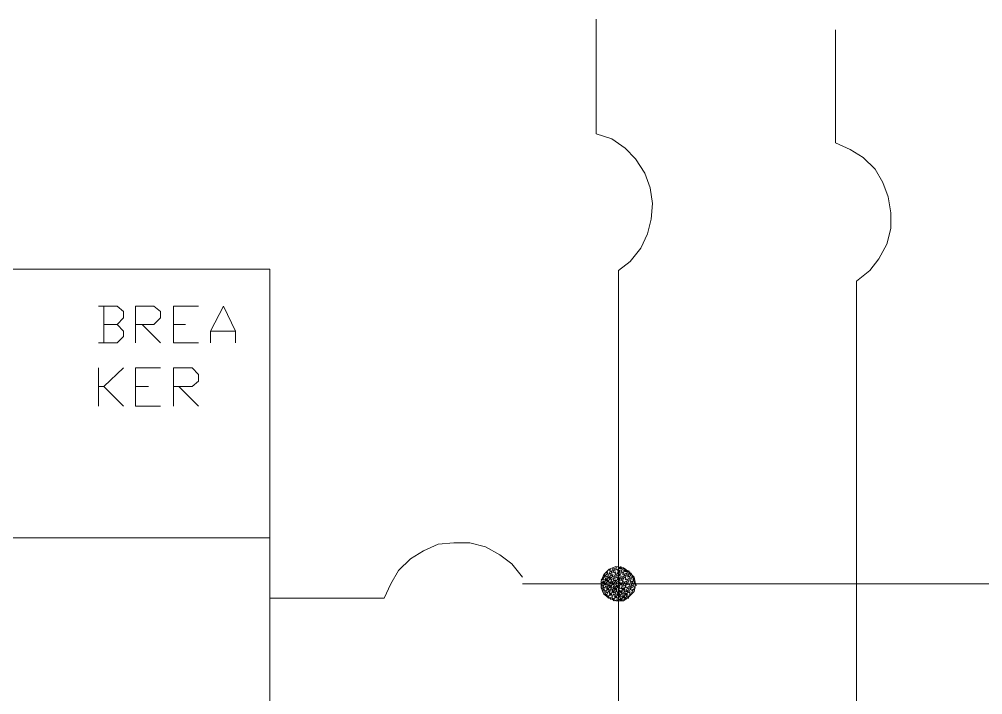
# Model space of a CAD drawing. Header units: metres. Extents: x -1 to 113, y -70 to 21.
# Drawn here: x 107.084 to 108.425, y 11.905 to 12.846 of the extents above; entities that cross this region are included whole.
import ezdxf

# ---------------------------------------------------------------- set-up
doc = ezdxf.new("R2010")
doc.units = ezdxf.units.M
doc.header["$LTSCALE"] = 0.5
doc.layers.add('TABLA', color=7, linetype='Continuous')

msp = doc.modelspace()

# ---------------------------------------------------------------- linework, layer by layer
at = {"layer": 'TABLA', "color": 7, "linetype": 'Continuous', "lineweight": 18, "true_color": 0x000007}
for p, q in [((107.9182, 12.4958), (107.9182, 10.2719)), ((108.2498, 12.4811), (108.2498, 10.2719)), ((107.2019, 12.4463), (107.2019, 12.395)), ((107.2551, 12.4207), (107.2807, 12.395)), ((107.299, 12.4207), (107.3155, 12.4207)), ((107.3503, 12.4115), (107.3851, 12.4115)), ((107.299, 12.395), (107.3338, 12.395)), ((107.1946, 12.3071), (107.1946, 12.3602)), ((107.2019, 12.3346), (107.2294, 12.3071)), ((107.2459, 12.3346), (107.2642, 12.3346)), ((107.3064, 12.3346), (107.3338, 12.3071)), ((107.2459, 12.3071), (107.2807, 12.3071)), ((107.4328, 12.1239), (103.8721, 12.1239)), ((107.9145, 12.08), (107.9164, 12.0836)), ((107.9182, 12.0818), (107.9182, 12.0836)), ((107.8981, 12.0708), (107.8999, 12.0726)), ((107.8999, 12.069), (107.9036, 12.0708)), ((107.9017, 12.0745), (107.9036, 12.0763)), ((107.9036, 12.0726), (107.9072, 12.0745)), ((107.9036, 12.069), (107.9054, 12.0726)), ((107.9054, 12.0781), (107.9072, 12.08)), ((107.9054, 12.0745), (107.9072, 12.0781)), ((107.9072, 12.0763), (107.9109, 12.0781)), ((107.9072, 12.0726), (107.9091, 12.0763)), ((107.9091, 12.0781), (107.9109, 12.0818)), ((107.9091, 12.0745), (107.9127, 12.0763)), ((107.9091, 12.0708), (107.9109, 12.0726)), ((107.9109, 12.08), (107.9145, 12.0818)), ((107.9109, 12.0763), (107.9127, 12.08)), ((107.9109, 12.069), (107.9145, 12.0708)), ((107.9127, 12.0781), (107.9164, 12.08)), ((107.9127, 12.0745), (107.9145, 12.0763)), ((107.9127, 12.0708), (107.9145, 12.0745)), ((107.9145, 12.0726), (107.9182, 12.0745)), ((107.9145, 12.069), (107.9164, 12.0726)), ((107.9164, 12.0781), (107.9182, 12.08)), ((107.9164, 12.0745), (107.9182, 12.0781)), ((107.9164, 12.0708), (107.9182, 12.0708)), ((107.9182, 12.0818), (107.92, 12.0818)), ((107.9182, 12.0781), (107.92, 12.0781)), ((107.9182, 12.0763), (107.9219, 12.0781)), ((107.9182, 12.0726), (107.92, 12.0763)), ((107.9182, 12.0726), (107.92, 12.0726)), ((107.9182, 12.0708), (107.92, 12.0726)), ((107.92, 12.08), (107.9219, 12.0818)), ((107.92, 12.0745), (107.9237, 12.0763)), ((107.92, 12.0708), (107.9219, 12.0745)), ((107.92, 12.0671), (107.9219, 12.0708)), ((107.9219, 12.08), (107.9237, 12.0818)), ((107.9219, 12.0763), (107.9237, 12.08)), ((107.9219, 12.069), (107.9255, 12.0708)), ((107.9237, 12.0726), (107.9255, 12.0745)), ((107.9255, 12.08), (107.9255, 12.0818)), ((107.9255, 12.0781), (107.9274, 12.08)), ((107.9255, 12.0726), (107.9292, 12.0745)), ((107.9255, 12.069), (107.9274, 12.0726)), ((107.9274, 12.0763), (107.9292, 12.0781)), ((107.9274, 12.0708), (107.931, 12.0726)), ((107.9274, 12.0671), (107.9292, 12.0708)), ((107.9292, 12.0763), (107.931, 12.0781)), ((107.9292, 12.0726), (107.931, 12.0763)), ((107.931, 12.0745), (107.9329, 12.0745)), ((107.931, 12.0708), (107.9347, 12.0745)), ((107.931, 12.069), (107.9329, 12.0708)), ((107.9329, 12.0763), (107.9329, 12.0781)), ((107.9329, 12.0745), (107.9347, 12.0763)), ((107.9329, 12.069), (107.9365, 12.0726)), ((107.9347, 12.0726), (107.9365, 12.0745)), ((107.9365, 12.069), (107.9384, 12.0708)), ((108.6766, 12.0598), (107.7845, 12.0598)), ((107.8944, 12.0616), (107.8944, 12.0635)), ((107.8944, 12.0616), (107.8962, 12.0616)), ((107.8944, 12.0598), (107.8962, 12.0598)), ((107.8944, 12.058), (107.8962, 12.0598)), ((107.8944, 12.0561), (107.8962, 12.058)), ((107.8962, 12.069), (107.8981, 12.069)), ((107.8962, 12.0653), (107.8981, 12.0671)), ((107.8962, 12.0635), (107.8981, 12.0635)), ((107.8962, 12.0616), (107.8981, 12.0635)), ((107.8962, 12.0561), (107.8999, 12.0598)), ((107.8981, 12.069), (107.8999, 12.069)), ((107.8981, 12.0653), (107.8999, 12.0653)), ((107.8981, 12.0598), (107.8999, 12.0616)), ((107.8981, 12.0598), (107.8999, 12.0598)), ((107.8999, 12.0671), (107.9017, 12.0671)), ((107.8999, 12.0653), (107.9017, 12.0671)), ((107.8999, 12.058), (107.9017, 12.0598)), ((107.9017, 12.069), (107.9036, 12.069)), ((107.9017, 12.0635), (107.9036, 12.0653)), ((107.9017, 12.0598), (107.9036, 12.0598)), ((107.9017, 12.058), (107.9036, 12.058)), ((107.9036, 12.0616), (107.9054, 12.0635)), ((107.9036, 12.0598), (107.9054, 12.0598)), ((107.9036, 12.058), (107.9036, 12.0598)), ((107.9036, 12.0598), (107.9054, 12.0598)), ((107.9054, 12.0671), (107.9072, 12.069)), ((107.9054, 12.0616), (107.9072, 12.0616)), ((107.9054, 12.0561), (107.9072, 12.058)), ((107.9072, 12.0653), (107.9109, 12.0671)), ((107.9072, 12.0616), (107.9091, 12.0653)), ((107.9072, 12.0635), (107.9091, 12.0635)), ((107.9072, 12.0598), (107.9091, 12.0598)), ((107.9091, 12.0598), (107.9109, 12.0616)), ((107.9109, 12.0653), (107.9127, 12.069)), ((107.9109, 12.058), (107.9127, 12.0598)), ((107.9109, 12.0543), (107.9127, 12.058)), ((107.9127, 12.0671), (107.9164, 12.069)), ((107.9127, 12.0635), (107.9145, 12.0653)), ((107.9127, 12.0598), (107.9145, 12.0598)), ((107.9145, 12.0616), (107.9182, 12.0635)), ((107.9145, 12.0598), (107.9164, 12.0616)), ((107.9145, 12.0598), (107.9164, 12.0598)), ((107.9145, 12.058), (107.9145, 12.0598)), ((107.9164, 12.0671), (107.9182, 12.069)), ((107.9164, 12.0598), (107.9182, 12.0598)), ((107.9164, 12.0598), (107.9182, 12.0598)), ((107.9164, 12.0561), (107.9182, 12.058)), ((107.9182, 12.069), (107.92, 12.069)), ((107.9182, 12.0671), (107.92, 12.0671)), ((107.9182, 12.0653), (107.9219, 12.0671)), ((107.9182, 12.0616), (107.92, 12.0653)), ((107.9182, 12.0616), (107.92, 12.0616)), ((107.9182, 12.0598), (107.92, 12.0616)), ((107.9182, 12.0561), (107.9219, 12.0598)), ((107.9182, 12.058), (107.92, 12.058)), ((107.92, 12.0635), (107.9237, 12.0653)), ((107.92, 12.0598), (107.9219, 12.0616)), ((107.92, 12.0598), (107.9219, 12.0598)), ((107.9219, 12.0653), (107.9237, 12.069)), ((107.9219, 12.0598), (107.9255, 12.0635)), ((107.9219, 12.058), (107.9237, 12.0598)), ((107.9219, 12.0543), (107.9237, 12.058)), ((107.9237, 12.0671), (107.9274, 12.069)), ((107.9237, 12.0635), (107.9255, 12.0671)), ((107.9237, 12.0598), (107.9255, 12.0598)), ((107.9237, 12.0561), (107.9274, 12.058)), ((107.9255, 12.0616), (107.9292, 12.0635)), ((107.9255, 12.0598), (107.9274, 12.0616)), ((107.9255, 12.058), (107.9255, 12.0598)), ((107.9274, 12.0653), (107.9292, 12.0671)), ((107.9274, 12.0598), (107.931, 12.0616)), ((107.9274, 12.0598), (107.9292, 12.0598)), ((107.9274, 12.0561), (107.9292, 12.0598)), ((107.9292, 12.0653), (107.9329, 12.0671)), ((107.9292, 12.0616), (107.931, 12.0653)), ((107.9292, 12.058), (107.9329, 12.0598)), ((107.931, 12.0635), (107.9347, 12.0653)), ((107.931, 12.0598), (107.9329, 12.0635)), ((107.9329, 12.0653), (107.9347, 12.069)), ((107.9329, 12.0598), (107.9347, 12.0598)), ((107.9329, 12.058), (107.9347, 12.0598)), ((107.9329, 12.0543), (107.9347, 12.058)), ((107.9347, 12.0671), (107.9384, 12.069)), ((107.9347, 12.0635), (107.9365, 12.0671)), ((107.9347, 12.0616), (107.9365, 12.0635)), ((107.9347, 12.0598), (107.9365, 12.0598)), ((107.9347, 12.0561), (107.9384, 12.058)), ((107.9365, 12.0616), (107.9402, 12.0653)), ((107.9365, 12.0598), (107.9384, 12.0616)), ((107.9365, 12.058), (107.9365, 12.0598)), ((107.9384, 12.0671), (107.9402, 12.069)), ((107.9384, 12.0653), (107.9402, 12.0671)), ((107.9384, 12.0598), (107.942, 12.0616)), ((107.9384, 12.0598), (107.9402, 12.0598)), ((107.9384, 12.0561), (107.9402, 12.0598)), ((107.9402, 12.0616), (107.9402, 12.0635)), ((107.942, 12.058), (107.9439, 12.058)), ((107.8944, 12.0543), (107.8962, 12.0543)), ((107.8962, 12.0525), (107.8981, 12.0561)), ((107.8962, 12.0506), (107.8981, 12.0525)), ((107.8962, 12.0488), (107.8962, 12.0506)), ((107.8981, 12.0543), (107.9017, 12.0561)), ((107.8981, 12.0506), (107.8999, 12.0543)), ((107.8981, 12.0488), (107.8999, 12.0506)), ((107.8981, 12.047), (107.8999, 12.047)), ((107.8981, 12.0452), (107.8999, 12.0452)), ((107.8999, 12.0561), (107.9017, 12.0561)), ((107.8999, 12.0452), (107.9017, 12.0488)), ((107.8999, 12.0433), (107.9017, 12.0452)), ((107.9017, 12.0525), (107.9036, 12.0543)), ((107.9017, 12.047), (107.9054, 12.0488)), ((107.9017, 12.0433), (107.9036, 12.047)), ((107.9017, 12.0415), (107.9036, 12.0433)), ((107.9036, 12.0506), (107.9054, 12.0525)), ((107.9036, 12.0488), (107.9054, 12.0488)), ((107.9054, 12.0506), (107.9091, 12.0525)), ((107.9054, 12.047), (107.9072, 12.0506)), ((107.9054, 12.0452), (107.9072, 12.047)), ((107.9072, 12.0543), (107.9091, 12.0561)), ((107.9072, 12.0525), (107.9091, 12.0525)), ((107.9072, 12.0433), (107.9091, 12.0452)), ((107.9091, 12.0543), (107.9109, 12.0543)), ((107.9091, 12.0488), (107.9109, 12.0506)), ((107.9091, 12.0433), (107.9127, 12.0452)), ((107.9091, 12.0397), (107.9109, 12.0433)), ((107.9109, 12.0561), (107.9127, 12.0561)), ((107.9109, 12.0525), (107.9127, 12.0525)), ((107.9109, 12.047), (107.9127, 12.0488)), ((107.9109, 12.0452), (107.9127, 12.0452)), ((107.9127, 12.0525), (107.9145, 12.0543)), ((107.9127, 12.047), (107.9164, 12.0506)), ((107.9127, 12.0433), (107.9145, 12.047)), ((107.9127, 12.0415), (107.9145, 12.0433)), ((107.9145, 12.0561), (107.9164, 12.0561)), ((107.9145, 12.0506), (107.9164, 12.0525)), ((107.9145, 12.0488), (107.9164, 12.0488)), ((107.9145, 12.0452), (107.9164, 12.0452)), ((107.9164, 12.047), (107.9182, 12.0488)), ((107.9164, 12.0452), (107.9182, 12.047)), ((107.9182, 12.0543), (107.92, 12.0561)), ((107.9182, 12.0506), (107.92, 12.0543)), ((107.9182, 12.0525), (107.92, 12.0525)), ((107.9182, 12.0506), (107.92, 12.0506)), ((107.9182, 12.0488), (107.92, 12.0506)), ((107.9182, 12.0488), (107.92, 12.0488)), ((107.9182, 12.047), (107.92, 12.047)), ((107.9182, 12.0433), (107.92, 12.0452)), ((107.92, 12.0525), (107.9237, 12.0543)), ((107.92, 12.0488), (107.9219, 12.0506)), ((107.92, 12.0397), (107.9219, 12.0433)), ((107.9219, 12.0525), (107.9237, 12.0525)), ((107.9219, 12.047), (107.9237, 12.0488)), ((107.9219, 12.0452), (107.9237, 12.0452)), ((107.9237, 12.0525), (107.9255, 12.0543)), ((107.9237, 12.0452), (107.9274, 12.047)), ((107.9237, 12.0433), (107.9255, 12.0433)), ((107.9237, 12.0415), (107.9255, 12.0433)), ((107.9255, 12.0506), (107.9274, 12.0525)), ((107.9255, 12.047), (107.9274, 12.0506)), ((107.9255, 12.0452), (107.9274, 12.0452)), ((107.9274, 12.0488), (107.931, 12.0506)), ((107.9274, 12.0452), (107.9292, 12.047)), ((107.9292, 12.0543), (107.9329, 12.0561)), ((107.9292, 12.0506), (107.931, 12.0543)), ((107.9292, 12.0488), (107.931, 12.0488)), ((107.9292, 12.0433), (107.931, 12.0452)), ((107.931, 12.0525), (107.9347, 12.0543)), ((107.931, 12.0488), (107.9329, 12.0525)), ((107.931, 12.0415), (107.9347, 12.0433)), ((107.9329, 12.0506), (107.9365, 12.0525)), ((107.9329, 12.047), (107.9347, 12.0488)), ((107.9329, 12.0433), (107.9347, 12.047)), ((107.9347, 12.0525), (107.9365, 12.0561)), ((107.9347, 12.0452), (107.9384, 12.047)), ((107.9365, 12.0543), (107.9402, 12.0561)), ((107.9365, 12.0506), (107.9402, 12.0525)), ((107.9365, 12.047), (107.9384, 12.0506)), ((107.9402, 12.0543), (107.942, 12.0543)), ((107.9402, 12.0506), (107.9402, 12.0525)), ((107.5921, 12.0397), (107.4328, 12.0397)), ((107.9036, 12.0397), (107.9054, 12.0415)), ((107.9054, 12.0397), (107.9091, 12.0415)), ((107.9072, 12.0378), (107.9072, 12.0397)), ((107.9091, 12.0378), (107.9109, 12.0397)), ((107.9109, 12.036), (107.9127, 12.0378)), ((107.9127, 12.036), (107.9164, 12.0378)), ((107.9145, 12.0397), (107.9164, 12.0415)), ((107.9164, 12.0397), (107.9182, 12.0397)), ((107.9164, 12.036), (107.9182, 12.0378)), ((107.9164, 12.036), (107.9182, 12.036)), ((107.9182, 12.0415), (107.92, 12.0415)), ((107.9182, 12.0378), (107.9182, 12.0397)), ((107.9182, 12.0378), (107.92, 12.0378)), ((107.92, 12.0378), (107.9219, 12.0397)), ((107.9219, 12.0415), (107.9237, 12.0415)), ((107.9219, 12.036), (107.9237, 12.0378)), ((107.9255, 12.0397), (107.9274, 12.0415)), ((107.9255, 12.0378), (107.9274, 12.0378)), ((107.9292, 12.0378), (107.9292, 12.0397)), ((107.931, 12.0397), (107.9329, 12.0397))]:
    msp.add_line(p, q, dxfattribs=at)
for points in [[(107.9182, 12.4958), (107.9347, 12.5086), (107.9494, 12.5269), (107.9585, 12.5471), (107.964, 12.5672), (107.9658, 12.5892), (107.9622, 12.6112), (107.9548, 12.6314), (107.942, 12.6515), (107.9274, 12.6662), (107.9091, 12.679), (107.8871, 12.6863), (107.8871, 12.8457)], [(108.2498, 12.4811), (108.2681, 12.4958), (108.2809, 12.5123), (108.2919, 12.5324), (108.2974, 12.5544), (108.2974, 12.5764), (108.2938, 12.5984), (108.2864, 12.6185), (108.2754, 12.6369), (108.2589, 12.6533), (108.2406, 12.6643), (108.2205, 12.6735), (108.2205, 12.831)], [(107.2203, 12.4207), (107.2294, 12.4299), (107.2294, 12.439), (107.2203, 12.4463), (107.1946, 12.4463)], [(107.2459, 12.395), (107.2459, 12.4463), (107.2715, 12.4463), (107.2807, 12.439), (107.2807, 12.4299), (107.2715, 12.4207), (107.2459, 12.4207)], [(107.299, 12.395), (107.299, 12.4463), (107.3338, 12.4463)], [(107.3503, 12.395), (107.3503, 12.4115), (107.3686, 12.4463), (107.3851, 12.4115), (107.3851, 12.395)], [(107.1946, 12.395), (107.2203, 12.395), (107.2294, 12.4042), (107.2294, 12.4115), (107.2203, 12.4207), (107.2019, 12.4207)], [(107.2294, 12.3602), (107.2019, 12.3346), (107.1946, 12.3346)], [(107.2459, 12.3071), (107.2459, 12.3602), (107.2807, 12.3602)], [(107.299, 12.3071), (107.299, 12.3602), (107.3247, 12.3602), (107.3338, 12.3511), (107.3338, 12.3419), (107.3247, 12.3346), (107.299, 12.3346)], [(107.7845, 12.069), (107.7698, 12.0873), (107.7533, 12.1001), (107.7332, 12.1111), (107.7112, 12.1166), (107.6892, 12.1166), (107.6672, 12.1148), (107.6471, 12.1056), (107.6288, 12.0946), (107.6123, 12.0781), (107.6013, 12.0598), (107.5921, 12.0397)], [(107.9182, 12.08), (107.92, 12.0818), (107.9219, 12.0836)], [(107.8944, 12.0653), (107.8962, 12.0671), (107.8999, 12.0708), (107.9036, 12.0745)], [(107.8962, 12.0598), (107.8981, 12.0616), (107.9017, 12.0653), (107.9054, 12.069), (107.9091, 12.0726)], [(107.8981, 12.0726), (107.9017, 12.0763), (107.9036, 12.0781)], [(107.8999, 12.0598), (107.9036, 12.0635), (107.9072, 12.0671), (107.9109, 12.0708)], [(107.9237, 12.0745), (107.9274, 12.0781), (107.9292, 12.08)], [(107.8999, 12.0488), (107.9036, 12.0525), (107.9072, 12.0561), (107.9109, 12.0598)], [(107.9017, 12.0543), (107.9054, 12.058), (107.9054, 12.0598)], [(107.9054, 12.0598), (107.9091, 12.0616), (107.9127, 12.0653)], [(107.9091, 12.0506), (107.9127, 12.0543), (107.9164, 12.058)], [(107.9109, 12.0598), (107.9145, 12.0635), (107.9182, 12.0671)], [(107.9036, 12.0415), (107.9072, 12.0452), (107.9109, 12.0488), (107.9145, 12.0525), (107.9182, 12.0561)], [(107.9091, 12.0378), (107.9109, 12.0378), (107.9145, 12.0415), (107.9182, 12.0452)], [(107.9182, 12.0452), (107.9219, 12.0488), (107.9255, 12.0525), (107.9292, 12.0561)], [(107.9182, 12.0397), (107.92, 12.0433), (107.9237, 12.047)], [(107.92, 12.036), (107.9219, 12.0378), (107.9255, 12.0415), (107.9292, 12.0452), (107.9329, 12.0488)], [(107.9255, 12.036), (107.9274, 12.0397), (107.931, 12.0433)]]:
    msp.add_lwpolyline(points, dxfattribs=at)
for points in [[(103.8721, 10.1656), (107.4328, 10.1656), (107.4328, 12.4976), (103.8721, 12.4976)], [(107.942, 12.0598), (107.9402, 12.069), (107.9329, 12.0763), (107.9255, 12.0818), (107.9145, 12.0836), (107.9054, 12.08), (107.8981, 12.0726), (107.8944, 12.0635), (107.8944, 12.0543), (107.8981, 12.0452), (107.9054, 12.0397), (107.9145, 12.036), (107.9255, 12.036), (107.9329, 12.0415), (107.9402, 12.0488)]]:
    msp.add_lwpolyline(points, close=True, dxfattribs=at)

doc.saveas('drawing.dxf')
